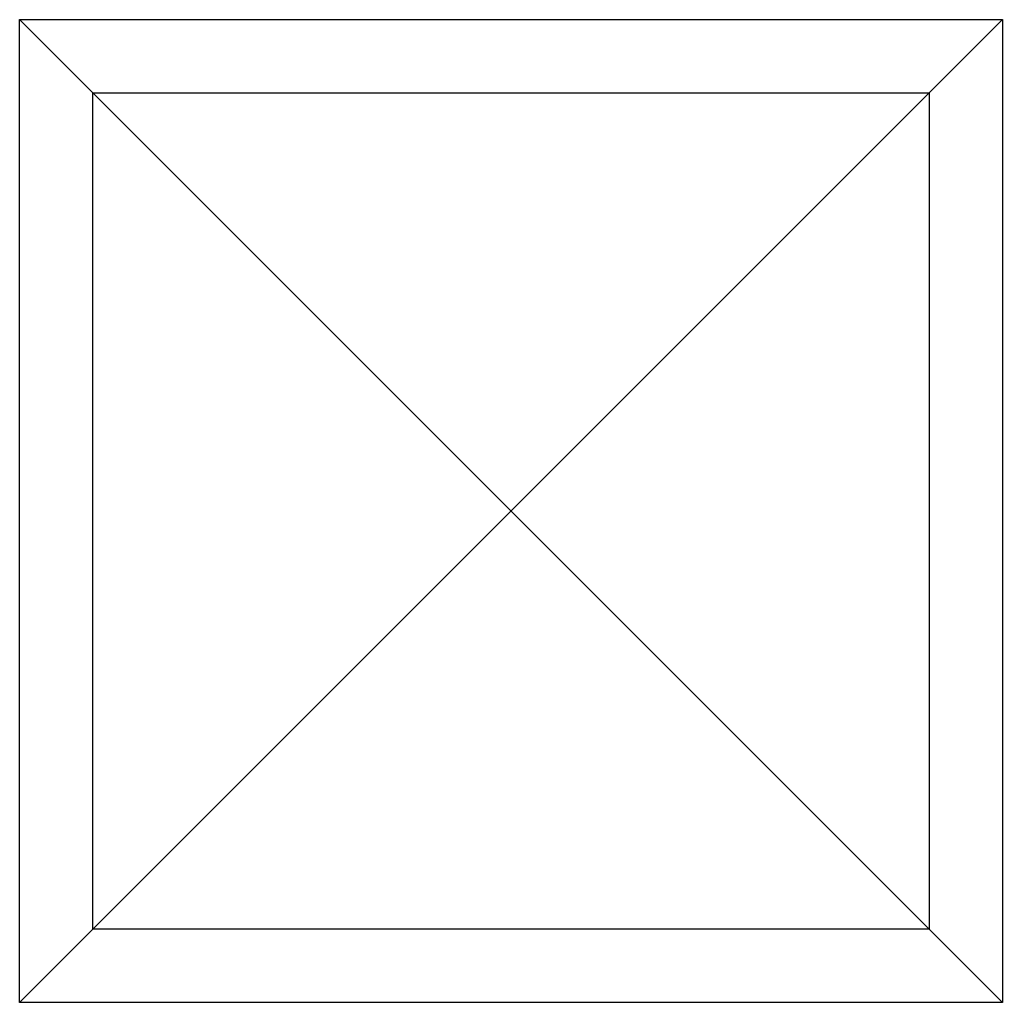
# Model space of a CAD drawing. Header units: millimetres. Extents: x -11.7 to 11.7, y -11.7 to 11.7.
import ezdxf

# ---------------------------------------------------------------- set-up
doc = ezdxf.new("R2010")
doc.units = ezdxf.units.MM
doc.layers.get('0').update_dxf_attribs({"linetype": 'CONTINUOUS'})

msp = doc.modelspace()

# ---------------------------------------------------------------- linework, layer by layer
for p, q in [((11.75, -11.75), (-11.75, 11.75)), ((-11.75, -11.75), (11.75, 11.75)), ((10, -10), (-10, 10)), ((-10, -10), (10, 10))]:
    msp.add_line(p, q)
for points in [[(11.75, -11.75), (-11.75, -11.75), (-11.75, 11.75), (11.75, 11.75)], [(10, -10), (-10, -10), (-10, 10), (10, 10)]]:
    msp.add_lwpolyline(points, close=True)

doc.saveas('drawing.dxf')
